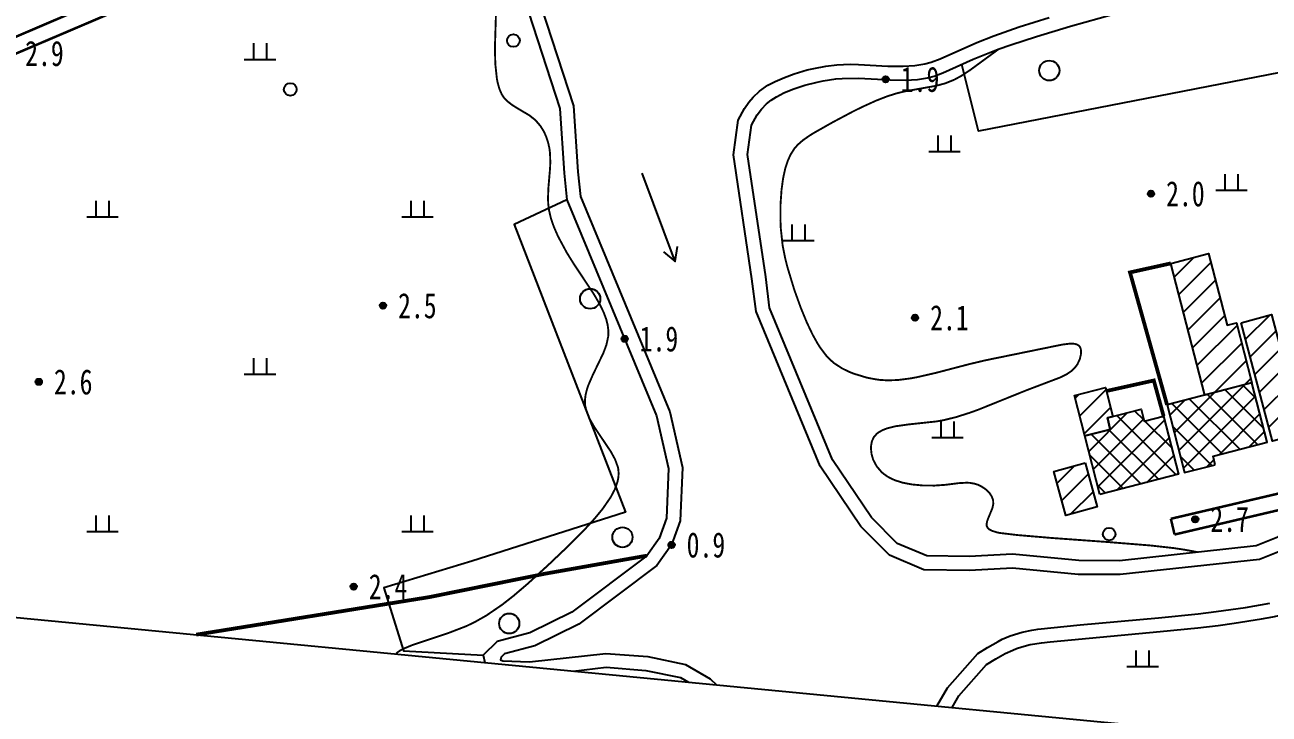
# Model space of a CAD drawing. Header units: metres. Extents: x 494039 to 619385, y 3351420 to 3402703.
# Drawn here: x 591994.4 to 592191.9, y 3392225.5 to 3392335 of the extents above; entities that cross this region are included whole.
import ezdxf
from ezdxf.enums import TextEntityAlignment as Align

# ---------------------------------------------------------------- set-up
doc = ezdxf.new("R2010")
doc.units = ezdxf.units.M
for name, pattern in [('2430', [0]), ('4410a', [0]), ('8521', [0]), ('9610', [0])]:
    doc.linetypes.add(name, pattern=pattern)
for name, color, linetype in [('210100', 130, 'Continuous'), ('220200', 130, 'Continuous'), ('261301', 141, 'Continuous'), ('310300', 8, 'Continuous'), ('310500', 8, 'Continuous'), ('380201', 8, '2430'), ('420500', 8, 'Continuous'), ('440100', 8, 'Continuous'), ('510301', 8, 'Continuous'), ('720100', 8, 'Continuous'), ('760201', 8, '8521'), ('810100', 8, '9610'), ('810302', 8, 'Continuous'), ('810501', 8, 'Continuous'), ('范围线', 8, 'Continuous')]:
    doc.layers.add(name, color=color, linetype=linetype)
doc.layers.add('710101', color=8, linetype='Continuous', lineweight=0)
pattern_1 = [(45, (0, 0), (-1.767766953, 1.767766953), []), (135, (0, 0), (-1.767766953, -1.767766953), [])]
pattern_2 = [(45, (0, 0), (-1.767766953, 1.767766953), [])]

# ---------------------------------------------------------------- blocks, each defined once
blk = doc.blocks.new('gc170')
at = {"linetype": 'Continuous'}
blk.add_circle((0, 0), 0.5, dxfattribs=at)
blk = doc.blocks.new('gu')
at = {"flags": 128}
for points in [[(3.75, 0), (-3.75, 0)], [(2.711, -0.6), (3.75, 0), (3.75, 0), (2.711, 0.6)]]:
    blk.add_lwpolyline(points, dxfattribs=at)
blk = doc.blocks.new('p_point')
for radius in [0.25, 0.2, 0.15, 0.1, 0.05]:
    blk.add_circle((0, 0), radius)
blk.add_point((0, 0))
blk = doc.blocks.new('vm')
at = {"linetype": 'Continuous'}
for p, q in [((-0.5, 0), (-0.5, 1.3)), ((0.5, 1.3), (0.5, 0)), ((1.25, 0), (-1.25, 0))]:
    blk.add_line(p, q, dxfattribs=at)
blk = doc.blocks.new('v1')
blk.add_circle((0, 0), 0.8)
blk = doc.blocks.new('1-3&1-4')
at = {"layer": '310300', "linetype": 'Continuous'}
h = blk.add_hatch(dxfattribs=at)
h.set_pattern_fill('ANSI31', color=8, scale=20, style=0)
h.set_pattern_definition(pattern_2)
h.paths.add_polyline_path([(592181.6923, 3392276.1599), (592176.2869, 3392297.0836), (592182.265, 3392298.628), (592185.2051, 3392287.2472), (592186.6873, 3392287.6301), (592189.1526, 3392278.0871)])
h = blk.add_hatch(dxfattribs=at)
h.set_pattern_fill('ANSI31', color=8, scale=20, style=0)
h.set_pattern_definition(pattern_2)
h.paths.add_polyline_path([(592187.4247, 3392287.6566), (592192.2401, 3392288.9354), (592197.2381, 3392270.1152), (592192.4227, 3392268.8364)])
h = blk.add_hatch(dxfattribs=at)
h.set_pattern_fill('ANSI31', color=8, scale=20, style=0)
h.set_pattern_definition(pattern_2)
h.paths.add_polyline_path([(592162.6197, 3392269.672), (592160.9656, 3392276.0744), (592165.8824, 3392277.3446), (592167.0649, 3392272.7671), (592166.1937, 3392272.5421), (592166.6652, 3392270.7171)])
h = blk.add_hatch(dxfattribs=at)
h.set_pattern_fill('ANSI31', color=8, scale=20, style=0)
h.set_pattern_definition(pattern_2)
h.paths.add_polyline_path([(592162.6638, 3392265.393), (592164.5864, 3392258.3898), (592159.6193, 3392257.0261), (592157.6967, 3392264.0293)])
at = {"layer": '310500', "linetype": 'Continuous'}
h = blk.add_hatch(dxfattribs=at)
h.set_pattern_fill('ANSI37', color=8, scale=20, style=0)
h.set_pattern_definition(pattern_1)
h.paths.add_polyline_path([(592183.3227, 3392265.0994), (592182.9684, 3392266.471), (592191.5788, 3392268.6954), (592189.1526, 3392278.0871), (592175.6756, 3392274.6055), (592178.4562, 3392263.8422)])
h = blk.add_hatch(dxfattribs=at)
h.set_pattern_fill('ANSI37', color=8, scale=20, style=0)
h.set_pattern_definition(pattern_1)
h.paths.add_polyline_path([(592165.0223, 3392260.3717), (592162.6197, 3392269.672), (592166.6652, 3392270.7171), (592166.1937, 3392272.5421), (592171.5649, 3392273.9296), (592172.0598, 3392272.0139), (592175.1265, 3392272.8061), (592177.5056, 3392263.5966)])
at = {"layer": '210100', "color": 141, "linetype": 'Continuous', "flags": 128}
for points in [[(592139.1528, 3392226.7519), (592140.8282, 3392229.6754), (592145.6525, 3392235.1045), (592147.1793, 3392236.0645), (592148.8417, 3392237.0197), (592149.5208, 3392237.3626), (592150.796, 3392237.9075), (592152.6589, 3392238.5001), (592154.2108, 3392238.822), (592155.1827, 3392238.9685), (592161.893, 3392239.6547), (592174.2905, 3392240.7622), (592180.6068, 3392241.4103), (592183.4643, 3392241.7568), (592188.1007, 3392242.4136), (592192.0025, 3392243.0888)], [(592194.59, 3392251.7437), (592190.3725, 3392250.0668), (592168.2546, 3392247.6384), (592161.5723, 3392247.6602), (592151.1155, 3392248.6715), (592144.3246, 3392248.2912), (592137.0506, 3392248.4163), (592131.5912, 3392250.7464), (592127.0692, 3392255.3034), (592120.6103, 3392264.8407), (592110.4244, 3392289.4557), (592109.7886, 3392294.6311), (592106.8619, 3392314.3483), (592107.5852, 3392319.8165), (592108.6179, 3392321.6591), (592109.3001, 3392322.6781), (592109.9537, 3392323.4665), (592110.9748, 3392324.4451), (592112.3263, 3392325.3803), (592113.4902, 3392325.9942), (592114.9317, 3392326.6153), (592116.4693, 3392327.1771), (592118.541, 3392327.8012), (592119.5842, 3392328.0572), (592121.5112, 3392328.4236), (592123.2813, 3392328.6309), (592125.3473, 3392328.7068), (592126.7082, 3392328.6782), (592131.3493, 3392328.4235), (592133.7806, 3392328.3847), (592135.6405, 3392328.5035), (592137.2033, 3392328.762), (592138.2045, 3392329.0291), (592139.6712, 3392329.5539), (592145.502, 3392332.1618), (592148.1678, 3392333.2147), (592152.2096, 3392334.6421), (592156.9689, 3392336.1516)], [(592076.3478, 3392337.8222), (592081.4357, 3392322.0953), (592082.1588, 3392311.6108), (592082.5549, 3392307.708), (592096.7494, 3392273.5152), (592098.751, 3392264.6732), (592098.3772, 3392256.1818), (592097.0159, 3392252.3603), (592094.6774, 3392249.0915), (592082.3274, 3392239.784), (592075.3031, 3392236.3178), (592070.4843, 3392235.0474), (592069.9501, 3392234.5252), (592069.8494, 3392234.0998), (592070.2491, 3392233.9587), (592074.4876, 3392233.771), (592086.6086, 3392235.1236), (592093.2389, 3392234.6138), (592099.2569, 3392233.365), (592103.1421, 3392231.1001), (592104.1672, 3392230.128)]]:
    blk.add_lwpolyline(points, dxfattribs=at)
at = {"layer": '220200', "color": 141, "linetype": 'Continuous', "const_width": 0.6, "flags": 128}
for points in [[(592076.9888, 3392247.7931), (592093.0842, 3392250.6456)], [(592021.565, 3392238.099), (592058.5581, 3392244.0657), (592076.9888, 3392247.7931)]]:
    blk.add_lwpolyline(points, dxfattribs=at)
at = {"layer": '310300', "color": 8, "linetype": 'Continuous', "flags": 128}
blk.add_lwpolyline([(592181.6923, 3392276.1599), (592176.2869, 3392297.0836), (592182.265, 3392298.628), (592185.2051, 3392287.2472), (592186.6873, 3392287.6301), (592189.1526, 3392278.0871)], close=True, dxfattribs=at)
for points, elevation in [([(592187.4247, 3392287.6566), (592192.2401, 3392288.9354), (592197.2381, 3392270.1152), (592192.4227, 3392268.8364)], 6.9525), ([(592162.6197, 3392269.672), (592160.9656, 3392276.0744), (592165.8824, 3392277.3446), (592167.0649, 3392272.7671), (592166.1937, 3392272.5421), (592166.6652, 3392270.7171)], 5.5505), ([(592162.6638, 3392265.393), (592164.5864, 3392258.3898), (592159.6193, 3392257.0261), (592157.6967, 3392264.0293)], 5.5654)]:
    blk.add_lwpolyline(points, close=True, dxfattribs=dict(at, elevation=elevation))
at = {"layer": '310500', "color": 8, "linetype": 'Continuous', "elevation": 14.6291, "flags": 128}
blk.add_lwpolyline([(592183.3227, 3392265.0994), (592182.9684, 3392266.471), (592191.5788, 3392268.6954), (592189.1526, 3392278.0871), (592175.6756, 3392274.6055), (592178.4562, 3392263.8422)], close=True, dxfattribs=at)
at = {"layer": '310500', "color": 8, "linetype": 'Continuous', "flags": 128}
blk.add_lwpolyline([(592165.0223, 3392260.3717), (592162.6197, 3392269.672), (592166.6652, 3392270.7171), (592166.1937, 3392272.5421), (592171.5649, 3392273.9296), (592172.0598, 3392272.0139), (592175.1265, 3392272.8061), (592177.5056, 3392263.5966)], close=True, dxfattribs=at)
at = {"layer": '380201', "color": 8, "linetype": '2430', "const_width": 0.6, "elevation": 5.6845, "flags": 128}
for points in [[(592176.2869, 3392297.0836), (592169.7919, 3392295.6435), (592175.6756, 3392274.6055)], [(592175.1265, 3392272.8061), (592173.5696, 3392278.4785), (592166.0235, 3392276.7983)]]:
    blk.add_lwpolyline(points, dxfattribs=at)
at = {"layer": '420500', "color": 8, "linetype": 'Continuous', "const_width": 0.4, "flags": 128}
for points in [[(592215.9623, 3392265.8215), (592176.279, 3392256.5092)], [(592216.473, 3392263.3024), (592176.8671, 3392254.008)]]:
    blk.add_lwpolyline(points, dxfattribs=at)
at = {"layer": '420500', "color": 8, "linetype": 'Continuous', "const_width": 0.4, "elevation": 3.1228, "flags": 128}
blk.add_lwpolyline([(592176.279, 3392256.5092), (592176.8671, 3392254.008)], dxfattribs=at)
at = {"layer": '440100', "color": 8, "linetype": '4410a', "const_width": 0.4, "flags": 128}
blk.add_lwpolyline([(591937.3734, 3392309.4054), (591969.5256, 3392323.0579), (592031.0034, 3392349.3679)], dxfattribs=at)
at = {"layer": '440100', "color": 8, "linetype": 'Continuous', "const_width": 0.4, "flags": 128}
blk.add_lwpolyline([(591938.32, 3392307.1747), (591982.7805, 3392326.0648), (592031.9846, 3392347.0617)], dxfattribs=at)
at = {"layer": '710101', "color": 8, "linetype": 'Continuous', "const_width": 0.3, "elevation": 2, "flags": 128}
for points in [[(592069.1537, 3392336.9327), (592068.979, 3392331.2735), (592069.0435, 3392328.7572), (592069.2879, 3392326.4577), (592069.4152, 3392325.7895), (592069.7089, 3392324.7514), (592070.0291, 3392324.0175), (592070.2268, 3392323.6793), (592070.4766, 3392323.3344), (592070.9566, 3392322.8325), (592071.7065, 3392322.2516), (592072.2196, 3392321.9225), (592074.4706, 3392320.5793), (592075.4194, 3392319.8266), (592076.2238, 3392318.8844), (592076.7124, 3392318.0856), (592076.9432, 3392317.6158), (592077.1455, 3392317.1313), (592077.4647, 3392316.1303), (592077.6372, 3392315.3112), (592077.7279, 3392314.5878), (592077.7734, 3392313.1352), (592077.7363, 3392312.2258), (592077.463, 3392308.968), (592077.4055, 3392307.366), (592077.4447, 3392306.4893), (592077.5708, 3392305.5337), (592077.8377, 3392304.378), (592078.0735, 3392303.617), (592078.3488, 3392302.8624), (592078.9996, 3392301.3687), (592080.385, 3392298.7908), (592081.5177, 3392296.9668), (592084.6377, 3392292.2718), (592085.5594, 3392290.701), (592086.2226, 3392289.3472), (592086.6479, 3392288.2116), (592086.8801, 3392287.2968), (592086.9935, 3392286.3748), (592086.9656, 3392285.463), (592086.6868, 3392284.1641), (592086.2028, 3392282.8526), (592084.505, 3392279.3274), (592083.8364, 3392277.7866), (592083.6082, 3392277.1289), (592083.3827, 3392276.2556), (592083.2719, 3392275.388), (592083.2686, 3392274.9567), (592083.3053, 3392274.525), (592083.4966, 3392273.6628), (592084.0192, 3392272.3827), (592084.7391, 3392271.116), (592087.3832, 3392267.1756), (592088.0513, 3392265.9514), (592088.4933, 3392264.7372), (592088.5733, 3392264.3348), (592088.6204, 3392263.698), (592088.5775, 3392263.0641), (592088.4558, 3392262.433), (592088.0131, 3392261.1784), (592087.357, 3392259.9334), (592086.0801, 3392258.0834), (592084.8276, 3392256.5587), (592083.1796, 3392254.7536), (592080.8518, 3392252.4031), (592077.3794, 3392249.1014), (592074.1431, 3392246.1534), (592071.9209, 3392244.259), (592070.1281, 3392242.8558), (592067.6373, 3392241.1526), (592065.7819, 3392240.0986), (592064.4166, 3392239.444), (592061.6096, 3392238.3654), (592055.9236, 3392236.4701), (592054.4624, 3392235.8637), (592053.9668, 3392235.6017), (592053.4622, 3392235.2477), (592053.2928, 3392235.0373)], [(592180.5696, 3392251.2037), (592178.3753, 3392251.6065), (592176.7625, 3392251.8478), (592173.0493, 3392252.2668), (592166.2029, 3392252.8191), (592157.5025, 3392253.449), (592151.9616, 3392253.9193), (592149.1574, 3392254.2503), (592148.6503, 3392254.3557), (592147.8594, 3392254.6078), (592147.451, 3392254.8323), (592147.1661, 3392255.1127), (592147.0418, 3392255.3963), (592147.0225, 3392255.6213), (592147.1196, 3392256.134), (592147.2469, 3392256.4889), (592147.9565, 3392258.2212), (592148.091, 3392258.8645), (592148.0572, 3392259.4736), (592147.8549, 3392260.0405), (592147.5172, 3392260.5628), (592146.8244, 3392261.2416), (592146.1385, 3392261.6881), (592145.6307, 3392261.9227), (592145.1483, 3392262.0784), (592144.3723, 3392262.2139), (592143.8845, 3392262.2411), (592142.6039, 3392262.1709), (592140.4802, 3392261.8993), (592138.7673, 3392261.7835), (592136.8287, 3392261.804), (592135.1333, 3392261.9678), (592133.7019, 3392262.2464), (592132.5376, 3392262.6106), (592131.9846, 3392262.8454), (592131.2852, 3392263.2231), (592130.6376, 3392263.6866), (592130.3104, 3392263.98), (592129.5725, 3392264.8582), (592129.0236, 3392265.8925), (592128.7692, 3392266.7677), (592128.6758, 3392267.6547), (592128.6888, 3392268.088), (592128.8132, 3392268.7944), (592129.1244, 3392269.4748), (592129.5989, 3392270.0137), (592129.8877, 3392270.2378), (592130.552, 3392270.6101), (592131.3128, 3392270.8979), (592132.5917, 3392271.2095), (592134.7102, 3392271.5042), (592139.1043, 3392271.9769), (592140.2942, 3392272.1947), (592142.1714, 3392272.6593), (592144.3051, 3392273.3323), (592145.6815, 3392273.8268), (592153.408, 3392276.943), (592158.7272, 3392278.962), (592159.7388, 3392279.4661), (592160.4514, 3392279.9473), (592160.989, 3392280.4443), (592161.4398, 3392281.0397), (592161.8284, 3392281.8857), (592161.9936, 3392282.589), (592162.0152, 3392283.2556), (592161.972, 3392283.5077), (592161.8257, 3392283.847), (592161.7095, 3392283.9849), (592161.4032, 3392284.1846), (592160.9409, 3392284.3076), (592160.2203, 3392284.3287), (592159.0276, 3392284.1772), (592146.8432, 3392281.6834), (592144.3137, 3392281.0844), (592138.9929, 3392279.6908), (592135.9913, 3392279.0013), (592134.8902, 3392278.7995), (592132.9503, 3392278.5518), (592131.2718, 3392278.4944), (592130.097, 3392278.5706), (592129.3817, 3392278.6641), (592127.96, 3392278.9451), (592125.89, 3392279.5789), (592125.2287, 3392279.8453), (592124.123, 3392280.382), (592122.832, 3392281.2206), (592122.1106, 3392281.8549), (592121.5711, 3392282.4328), (592120.6115, 3392283.7035), (592120.179, 3392284.3843), (592119.3855, 3392285.8135), (592118.4941, 3392287.6928), (592117.529, 3392290.0379), (592116.5135, 3392292.8534), (592115.3885, 3392296.562), (592115.0743, 3392297.8196), (592114.6515, 3392299.9451), (592114.3612, 3392302.6316), (592114.3044, 3392303.9325), (592114.3218, 3392306.5328), (592114.4785, 3392308.776), (592114.737, 3392310.6449), (592115.0665, 3392312.1402), (592115.4279, 3392313.2778), (592115.902, 3392314.3448), (592116.5209, 3392315.3191), (592117.0772, 3392315.9485), (592117.8549, 3392316.627), (592118.8841, 3392317.3516), (592119.6396, 3392317.8191), (592122.5571, 3392319.4732), (592125.7546, 3392321.1722), (592127.2374, 3392321.9087), (592129.4864, 3392322.9313), (592131.2712, 3392323.6268), (592132.8407, 3392324.1183), (592134.0798, 3392324.4088), (592139.0222, 3392325.2919), (592140.4533, 3392325.6744), (592141.8847, 3392326.2486), (592143.0064, 3392326.8626), (592144.3962, 3392327.7769), (592148.9161, 3392331.0925)]]:
    blk.add_lwpolyline(points, dxfattribs=at)
at = {"layer": '760201', "color": 8, "linetype": '8521', "flags": 128}
for points in [[(592141.5556, 3392226.52), (592142.6239, 3392228.3841), (592147.0324, 3392233.3454), (592148.4818, 3392234.2522), (592149.9562, 3392235.0896), (592151.1711, 3392235.6613), (592151.7952, 3392235.9011), (592152.6437, 3392236.1901), (592153.954, 3392236.5251), (592155.7514, 3392236.8222), (592157.1186, 3392236.9797), (592174.5896, 3392238.578), (592180.5437, 3392239.1877), (592183.8083, 3392239.5826), (592186.346, 3392239.927), (592190.6827, 3392240.6096), (592192.4807, 3392240.9378), (592195.6957, 3392241.617), (592198.1695, 3392242.2487), (592199.9283, 3392242.7747), (592202.4036, 3392243.625), (592203.7802, 3392244.1501), (592206.4192, 3392245.2603), (592214.1024, 3392248.8924), (592217.2396, 3392250.1778), (592218.7331, 3392250.6836), (592220.7585, 3392251.2703), (592223.8517, 3392251.997), (592225.4165, 3392252.3024), (592228.5707, 3392252.812), (592231.7449, 3392253.1938), (592233.3354, 3392253.3354), (592236.5155, 3392253.5071), (592238.1022, 3392253.5284), (592239.6843, 3392253.4986), (592241.7839, 3392253.3647), (592244.4327, 3392253.002), (592247.1821, 3392252.3924), (592248.6576, 3392251.9943), (592255.9867, 3392249.8295), (592258.3404, 3392249.253), (592260.8286, 3392248.8211), (592263.3282, 3392248.6101), (592265.8477, 3392248.5723), (592267.5354, 3392248.6202), (592270.9237, 3392248.8444), (592275.5963, 3392249.3365), (592281.5357, 3392250.1082), (592304.7791, 3392253.256), (592320.2791, 3392255.2239), (592349.7254, 3392258.6919), (592377.3959, 3392261.7843), (592378.4656, 3392263.6204), (592379.1333, 3392265.2354), (592378.1861, 3392267.5184), (592377.1093, 3392268.3282), (592375.1432, 3392269.0186), (592366.2452, 3392268.9096), (592353.0785, 3392271.4823), (592346.5699, 3392270.6299), (592344.2644, 3392270.425), (592338.9137, 3392271.7158), (592321.4733, 3392269.9229), (592310.5868, 3392271.0937), (592283.1101, 3392269.4294), (592270.3592, 3392268.0249), (592248.3523, 3392266.3673), (592225.0797, 3392261.9083), (592202.7592, 3392259.0816), (592196.4445, 3392256.8412), (592195.2554, 3392255.8946), (592193.274, 3392253.5879), (592189.8364, 3392252.2212), (592168.1378, 3392249.8388), (592161.682, 3392249.8599), (592151.1601, 3392250.8774), (592144.282, 3392250.4922), (592137.5185, 3392250.6086), (592132.8501, 3392252.6011), (592128.7755, 3392256.7071), (592122.5575, 3392265.8888), (592112.5715, 3392290.0206), (592111.9688, 3392294.9268), (592109.0834, 3392314.3659), (592109.6987, 3392319.0177), (592110.6336, 3392320.6515), (592111.2759, 3392321.5529), (592112.114, 3392322.4466), (592112.8071, 3392323.0146), (592113.656, 3392323.5608), (592114.8468, 3392324.1634), (592116.2513, 3392324.7349), (592118.1816, 3392325.3822), (592120.1279, 3392325.8917), (592121.1079, 3392326.0937), (592123.0835, 3392326.3851), (592124.0802, 3392326.4698), (592126.7194, 3392326.5025), (592131.7011, 3392326.2438), (592134.1681, 3392326.1997), (592136.0563, 3392326.3122), (592137.6429, 3392326.5669), (592138.6842, 3392326.8418), (592140.0943, 3392327.3417), (592144.9131, 3392329.5146), (592148.8826, 3392331.0995), (592150.8892, 3392331.8144), (592154.9311, 3392333.1432), (592160.3579, 3392334.7799), (592167.1769, 3392336.6944), (592173.3407, 3392338.3104), (592177.4683, 3392339.3088), (592181.835, 3392340.2588), (592188.4814, 3392341.561), (592209.2234, 3392345.3347), (592215.7507, 3392346.5744), (592244.9376, 3392352.6598), (592256.9951, 3392355.0108), (592262.7291, 3392356.0757), (592270.6252, 3392357.4603), (592273.5023, 3392357.9229), (592278.5508, 3392358.6342), (592281.6263, 3392358.9694), (592285.2071, 3392359.2265), (592288.7934, 3392359.3302), (592290.8395, 3392359.3092), (592294.3048, 3392359.1372), (592296.467, 3392358.9662), (592299.0595, 3392358.7181), (592312.5503, 3392357.2238), (592315.5785, 3392356.9496), (592321.1448, 3392356.5568), (592325.6972, 3392356.368), (592329.7289, 3392356.3547), (592332.7345, 3392356.4914), (592335.2204, 3392356.7453), (592336.7007, 3392356.9788), (592338.4631, 3392357.3583), (592340.5595, 3392357.9547), (592341.5954, 3392358.3048), (592343.6367, 3392359.103), (592345.6278, 3392360.031), (592347.1745, 3392360.8714), (592348.5511, 3392361.749), (592349.3005, 3392362.35), (592349.9196, 3392362.9865), (592350.4792, 3392363.7779), (592350.9447, 3392364.7407), (592351.2748, 3392365.7905), (592351.4671, 3392366.8901), (592351.5167, 3392368.0032), (592351.4167, 3392369.0935), (592351.1579, 3392370.1244), (592350.7283, 3392371.0585), (592350.2293, 3392371.7349), (592349.6903, 3392372.2319), (592348.7658, 3392372.823), (592347.9059, 3392373.2008), (592347.0134, 3392373.4645), (592345.859, 3392373.6576), (592344.428, 3392373.725), (592342.7118, 3392373.63), (592341.7154, 3392373.5136), (592334.2316, 3392372.2254), (592329.5887, 3392371.5737), (592323.7147, 3392370.9036), (592319.8275, 3392370.5233), (592315.9479, 3392370.1852), (592309.4695, 3392369.7276), (592304.1585, 3392369.5073), (592302.8332, 3392369.4947), (592301.1813, 3392369.5752), (592300.0013, 3392369.7493), (592298.8525, 3392370.0479), (592298.2892, 3392370.2436), (592297.1944, 3392370.7224), (592296.1557, 3392371.3134), (592295.1905, 3392372.0129), (592294.7452, 3392372.3992), (592292.1091, 3392375.2053), (592291.3531, 3392375.8664), (592290.6543, 3392376.3369), (592289.7101, 3392376.7843), (592288.6847, 3392377.0983), (592287.6065, 3392377.2826), (592286.5032, 3392377.3387), (592285.4019, 3392377.2662), (592284.8606, 3392377.1809), (592283.8135, 3392376.9097), (592282.8376, 3392376.4992), (592282.241, 3392376.1441), (592281.747, 3392375.7672), (592280.8671, 3392374.8778), (592280.0954, 3392373.8574), (592278.376, 3392371.1038), (592277.5473, 3392369.9034), (592276.8965, 3392369.1492), (592276.3223, 3392368.6343), (592275.6869, 3392368.2182), (592274.8885, 3392367.8822), (592273.9156, 3392367.6468), (592273.2993, 3392367.5587), (592266.4482, 3392367.1949), (592262.0602, 3392366.797), (592257.7561, 3392366.2641), (592255.6205, 3392365.9454), (592252.4252, 3392365.388), (592247.9562, 3392364.4326), (592232.4868, 3392360.578), (592225.139, 3392358.9125), (592216.0098, 3392357.015), (592210.3471, 3392355.9011), (592205.3418, 3392354.9619), (592195.766, 3392353.266), (592188.9079, 3392352.1628), (592183.8168, 3392351.4561), (592160.7197, 3392348.7072), (592154.7807, 3392347.8842), (592151.0868, 3392347.2709), (592145.5977, 3392346.1317), (592131.425, 3392342.6465), (592125.6366, 3392341.3), (592121.8777, 3392340.5464), (592119.697, 3392340.1616), (592115.3159, 3392339.4898), (592111.7042, 3392339.0409), (592108.3821, 3392338.747), (592107.0883, 3392338.6853), (592104.8716, 3392338.6822), (592102.5338, 3392338.8697), (592101.6486, 3392339.0064), (592100.1456, 3392339.332), (592098.6757, 3392339.7788), (592097.9588, 3392340.0509), (592096.799, 3392340.5825), (592095.9409, 3392341.0639), (592094.2999, 3392342.2177), (592093.2012, 3392343.1746), (592092.0474, 3392344.3641), (592090.9505, 3392345.6891), (592089.941, 3392347.0841), (592088.7767, 3392348.9052), (592088.1201, 3392350.0307), (592086.8813, 3392352.3379), (592086.0995, 3392353.9081), (592084.436, 3392357.5027), (592083.5559, 3392359.5221), (592081.0433, 3392365.626), (592077.6606, 3392374.323), (592071.8494, 3392389.5325)], [(592059.0629, 3392384.6302), (592061.6069, 3392374.7369), (592062.3589, 3392366.8749), (592059.4723, 3392356.2945), (592062.9978, 3392356.3036), (592066.23, 3392353.9339), (592074.2994, 3392337.0068), (592079.2595, 3392321.6748), (592079.9665, 3392311.424), (592080.3989, 3392307.1636), (592094.6453, 3392272.8457), (592096.5401, 3392264.4752), (592096.1939, 3392256.6087), (592095.0471, 3392253.3893), (592093.0842, 3392250.6456), (592081.1684, 3392241.6653), (592074.5281, 3392238.3887), (592069.3617, 3392237.0266), (592067.104, 3392234.8193), (592067.4055, 3392233.6754)], [(592081.382, 3392232.3267), (592086.6466, 3392232.9142), (592092.9298, 3392232.4311), (592098.4588, 3392231.2837), (592099.7023, 3392230.5588)]]:
    blk.add_lwpolyline(points, dxfattribs=at)
at = {"layer": '810100', "color": 8, "linetype": '9610', "flags": 128}
for points in [[(592213.2581, 3392346.1015), (592214.5847, 3392331.4543), (592145.7427, 3392318.0918), (592143.0898, 3392328.6933)], [(592080.3989, 3392307.1636), (592072.0171, 3392303.2404), (592089.7031, 3392257.5551), (592065.3428, 3392249.7514), (592051.3645, 3392245.5136), (592054.4494, 3392235.5548), (592067.104, 3392234.8193)]]:
    blk.add_lwpolyline(points, dxfattribs=at)
at = {"layer": '范围线', "color": 8, "flags": 128}
blk.add_lwpolyline([(580974.9971, 3398172.2884), (580158.1729, 3397748.7629), (583102.2681, 3395406.1495), (589376.9328, 3392493.3034), (594318.9563, 3392016.403), (594002.9657, 3392059.9931), (593709.5027, 3392110.274), (593489.39, 3392154.2585), (593446.55, 3392164.1073), (593184.0367, 3392224.4585), (592856.0894, 3392311.9807), (592630.9821, 3392379.424), (592345.2786, 3392474.0542), (592112.8421, 3392558.6278), (591835.9381, 3392668.5492), (591571.4074, 3392783.2499), (591303.4331, 3392909.9936), (591275.2655, 3392923.316), (591065.2798, 3393031.2284), (591019.813, 3393054.5939), (590886.2864, 3393127.1825), (590776.1303, 3393189.2284), (589711.9005, 3393302.4152), (583546.9224, 3396125.8295)], close=True, dxfattribs=at)
at = {"layer": '261301', "color": 141, "linetype": 'Continuous', "xscale": 2, "yscale": 2, "rotation": 290.4781429754248}
blk.add_blockref('gu', (592094.9552, 3392304.407, 4.1213), dxfattribs=at)
at = {"layer": '510301', "color": 8, "linetype": 'Continuous', "xscale": 2, "yscale": 2}
for p in [(592071.9186, 3392332.4755, 2.4546), (592036.4983, 3392324.7164, 2.8322), (592166.48, 3392254.0733, 3.1779)]:
    blk.add_blockref('gc170', p, dxfattribs=at)
at = {"layer": '720100', "color": 8, "linetype": 'Continuous', "xscale": 2, "yscale": 2, "zscale": 2}
for p in [(592131.0055, 3392326.3264, 1.9), (592173.1191, 3392308.1447, 1.9964), (592051.2056, 3392290.3644, 2.4922), (592135.6639, 3392288.4491, 2.0678), (592089.5618, 3392285.0911, 1.9), (591996.579, 3392278.2625, 2.587), (592180.1394, 3392256.434, 2.7157), (592097.0159, 3392252.3603, 0.9), (592046.5607, 3392245.7267, 2.4043)]:
    blk.add_blockref('p_point', p, dxfattribs=at)
at = {"layer": '810302', "color": 8, "linetype": 'Continuous', "xscale": 2, "yscale": 2}
for p in [(592031.6983, 3392329.4379), (592140.3505, 3392314.81, 3.8553), (592185.9102, 3392308.6461, 3.8553), (592006.6983, 3392304.4379), (592056.6983, 3392304.4379), (592117.1716, 3392300.646, 3.8553), (592031.6983, 3392279.4379), (592140.8244, 3392269.3795, 3.8553), (592006.6983, 3392254.4379), (592056.6983, 3392254.4379), (592171.7961, 3392233.0009, 3.4982)]:
    blk.add_blockref('vm', p, dxfattribs=at)
at = {"layer": '810501', "color": 8, "linetype": 'Continuous', "xscale": 2, "yscale": 2}
for p in [(592156.9806, 3392327.7129, 3.2898), (592084.0956, 3392291.4614, 4.1143), (592089.2199, 3392253.5689, 3.8286), (592071.256, 3392239.8724, 3.8286)]:
    blk.add_blockref('v1', p, dxfattribs=at)
at = {"layer": '720100', "color": 8, "width": 0.75}
for s, p in [('2.9', (591994.4118, 3392330.4344, 2.9304)), ('1.9', (592133.4055, 3392326.3264, 1.9)), ('2.0', (592175.5191, 3392308.1447, 1.9964)), ('2.5', (592053.6056, 3392290.3644, 2.4922)), ('2.1', (592138.0639, 3392288.4491, 2.0678)), ('1.9', (592091.9618, 3392285.0911, 1.9)), ('2.6', (591998.979, 3392278.2625, 2.587)), ('2.7', (592182.5394, 3392256.434, 2.7157)), ('0.9', (592099.4159, 3392252.3603, 0.9)), ('2.4', (592048.9607, 3392245.7267, 2.4043))]:
    blk.add_text(s, height=4, dxfattribs=at).set_placement(p, align=Align.MIDDLE_LEFT)

msp = doc.modelspace()

# ---------------------------------------------------------------- block references
msp.add_blockref('1-3&1-4', (0, 0))

doc.saveas('drawing.dxf')
